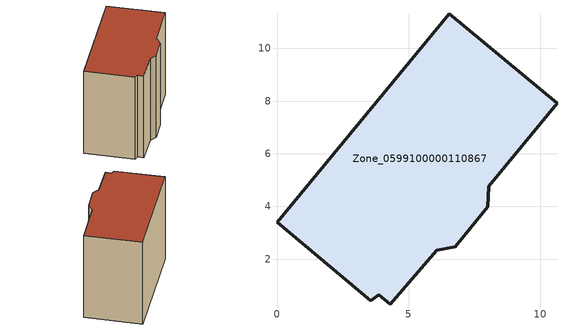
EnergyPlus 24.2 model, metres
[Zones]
Zone_0599100000110867
 floor ground (C_G): 6.07,2.34 4.31,0.28 3.87,0.65 3.57,0.42 0,3.4 6.55,11.33 10.64,7.92 8.04,4.76 8,3.99 6.78,2.47 z0
 wall outside (C_F): 3.87,0.65 4.31,0.28 6.07,2.34 6.78,2.47 8,3.99 8.04,4.76 10.64,7.92 6.55,11.33 0,3.4 3.57,0.42 3.87,0.65 z0:8.7
 roof outside (C_R): 4.31,0.28 6.07,2.34 6.78,2.47 8,3.99 8.04,4.76 10.64,7.92 6.55,11.33 0,3.4 3.57,0.42 3.87,0.65 z8.7
[BUILDING]
Pand.0599100000110867: North Axis=0; Terrain=City; Loads Convergence Tolerance Value=0.04; Temperature Convergence Tolerance Value=0.4; Solar Distribution=FullExterior; Maximum Number of Warmup Days=25; Minimum Number of Warmup Days=1
[Site:Location]
Rotterdam.The.Hague.AP_ZH_NLD Design_Conditions: Latitude=51.96; Longitude=4.45; Time Zone=1; Elevation=-4.5
[SITE:GROUNDTEMPERATURE:BUILDINGSURFACE]
18, 18, 18, 18, 18, 18, 18, 18, 18, 18, 18, 18
[MATERIAL] Thermal Absorptance=0.9; Solar Absorptance=0.7; Visible Absorptance=0.7
Name | Roughness | Thickness | Conductivity | Density | Specific Heat
G.TI.1946 | MediumSmooth | 0.15 | 1 | 540 | 1210
F.TI.1946 | Rough | 0.3 | 0.857143 | 1920 | 840
R.TI.1946 | MediumRough | 0.2 | 0.1 | 1500 | 1000
[CONSTRUCTION]
C_G: G.TI.1946
C_F: F.TI.1946
C_R: R.TI.1946
[ZONE]
Zone_0599100000110867: Type=1; Multiplier=1; Ceiling Height=Autocalculate; Volume=Autocalculate; Floor Area=autocalculate; Part of Total Floor Area=Yes
[ZONEINFILTRATION:DESIGNFLOWRATE]
Infil_Zone_0599100000110867: Zone or ZoneList or Space or SpaceList=Zone_0599100000110867; Schedule=AlwaysOn; Design Flow Rate Calculation Method=Flow/Area; Flow Rate per Floor Area=0.003; Constant Term Coefficient=1; Temperature Term Coefficient=0; Velocity Term Coefficient=0; Velocity Squared Term Coefficient=0
[HVACTEMPLATE:ZONE:IDEALLOADSAIRSYSTEM]
Zone_0599100000110867: Maximum Heating Supply Air Temperature=50; Minimum Cooling Supply Air Temperature=13; Maximum Heating Supply Air Humidity Ratio=0.0156; Minimum Cooling Supply Air Humidity Ratio=0.0077; Heating Limit=NoLimit; Cooling Limit=NoLimit; Dehumidification Control Type=ConstantSensibleHeatRatio; Cooling Sensible Heat Ratio=0.7; Dehumidification Setpoint=60; Humidification Control Type=None; Humidification Setpoint=30; Outdoor Air Method=None; Outdoor Air Flow Rate per Person=0.00944; Outdoor Air Flow Rate per Zone Floor Area=0; Outdoor Air Flow Rate per Zone=0; Demand Controlled Ventilation Type=None; Outdoor Air Economizer Type=NoEconomizer; Heat Recovery Type=None; Sensible Heat Recovery Effectiveness=0.7; Latent Heat Recovery Effectiveness=0.65
[ZONECONTROL:THERMOSTAT]
ThermostatControl_Zone_0599100000110867: Zone or ZoneList=Zone_0599100000110867; Control Type Schedule=DualSetpointControlType; Control 1=Thermostat_Zone_0599100000110867; Temperature Difference Between Cutout And Setpoint=0
[THERMOSTATSETPOINT:DUALSETPOINT]
Thermostat_Zone_0599100000110867: Heating Setpoint Temperature Schedule=HeatingSetpoint_Zone_0599100000110867; Cooling Setpoint Temperature Schedule=CoolingSetpoint_Zone_0599100000110867
[SCHEDULE:COMPACT]
HeatingSetpoint_Zone_0599100000110867: Through: 12/31, For: AllDays, Until: 24:00, 21
CoolingSetpoint_Zone_0599100000110867: Through: 12/31, For: AllDays, Until: 24:00, 24
DualSetpointControlType: Through: 12/31, For: AllDays, Until: 24:00, 4
AlwaysOn: Through: 12/31, For: AllDays, Until: 24:00, 1
